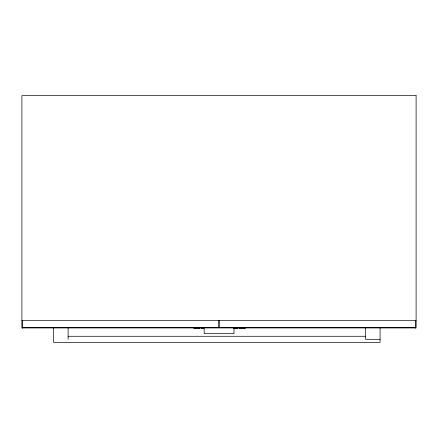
<?xml version="1.0" encoding="UTF-8"?>
<svg xmlns="http://www.w3.org/2000/svg" width="438" height="438" viewBox="0 0 438 438"><rect width="100%" height="100%" fill="white"/><g stroke="black" fill="none" stroke-linecap="round" stroke-linejoin="round"><path stroke-width="0.66" d="M415.706 328.237L415.706 327.87M21.9 320.353L416.1 320.353M199.974 328.599L193.985 328.599L193.985 327.936M233.432 328.599L237.823 328.599L237.823 327.936M245.258 328.599L239.268 328.599L239.268 327.936M68.125 336.274L365.566 336.274M380.075 339.308L365.566 339.308L365.566 327.936M415.706 320.353L415.706 327.449L219.394 327.449L219.394 320.353M380.075 327.936L380.075 342.341L53.617 342.341L53.617 327.936M244.815 327.936L244.815 328.599M239.591 327.936L239.591 328.599M236.191 327.936L236.191 328.599M233.991 327.936L233.991 333.619L204.174 333.619L204.174 327.936M218.606 320.353L218.606 327.449L22.294 327.449L22.294 320.353M203.265 327.936L203.265 328.599L201.42 328.599L201.42 327.936M199.531 327.936L199.531 328.599M68.125 327.936L68.125 339.308M22.294 327.87L22.294 328.237M416.1 95.659L21.9 95.659L21.9 327.936L416.1 327.936L416.1 95.659"/></g></svg>
